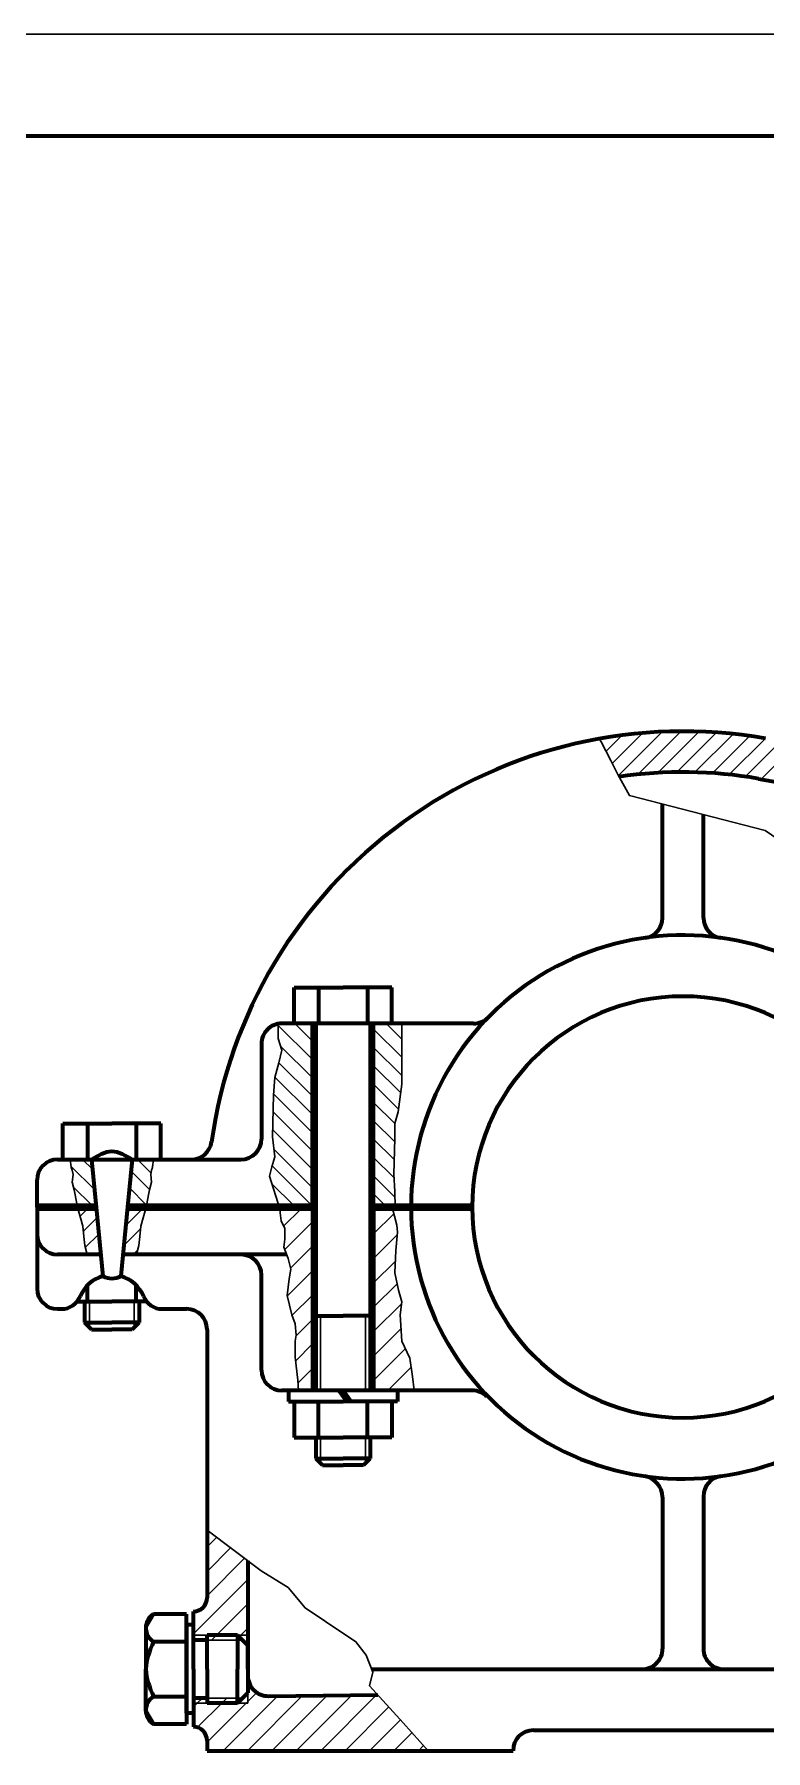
# Model space of a CAD drawing. Header units: millimetres. Extents: x 111 to 705, y -911 to -491.
# Drawn here: x 196.5 to 268.2, y -659.1 to -490.7 of the extents above; entities that cross this region are included whole.
import ezdxf

# ---------------------------------------------------------------- set-up
doc = ezdxf.new("R2010")
doc.units = ezdxf.units.MM
doc.header["$LTSCALE"] = 0.125
doc.linetypes.add('DASHEDX2', pattern=[38.09999942779541, 25.39999961853027, -12.69999980926514])
for name, color, linetype, lineweight in [('粗实线', 7, 'Continuous', 70), ('细实线', 4, 'Continuous', 30), ('虚线', 2, 'DASHEDX2', 30)]:
    doc.layers.add(name, color=color, linetype=linetype, lineweight=lineweight)
doc.layers.get('虚线').off()

# ---------------------------------------------------------------- blocks, each defined once
blk = doc.blocks.new('1')
at = {"layer": '细实线'}
h = blk.add_hatch(dxfattribs=at)
h.set_pattern_fill('ANSI31', color=256, scale=0.4, style=0)
h.set_pattern_definition([(45, (0, 0), (-0.8980256121069151, 0.8980256121069153), [])])
edge = h.paths.add_edge_path(flags=0)
edge.add_arc((260.1234666167804, -605.7418472490106), 46.66672260068711, 80.00000600818264, 89.99999399181682)
edge.add_line((260.1234715103735, -559.0751246483238), (260.1234715103735, -563.0751246483239))
edge.add_arc((260.1234670362318, -605.7418424546673), 42.66671780634363, 80.00000600818368, 89.99999399181758, ccw=False)
edge.add_line((267.5324604241625, -563.7233271864696), (268.2270531348303, -559.7840961744208))
edge = h.paths.add_edge_path(flags=0)
edge.add_arc((260.1234754010927, -605.7418352884662), 46.6667106401424, 90.00000477689105, 100.1125815988019)
edge.add_line((251.9295985824831, -559.8001084526991), (252.1147738836579, -560.1084300355916))
edge.add_line((252.1147738836579, -560.1084300355916), (253.0321331295635, -561.9413435934346))
edge.add_line((253.0321331295635, -561.9413435934346), (253.7201531379606, -563.3160286465657))
edge.add_line((253.7201531379606, -563.3160286465657), (253.8445196189568, -563.5396680557312))
edge.add_arc((260.1234741091, -605.7418259262623), 42.66670128353636, 90.12524533344248, 98.46254670704252, ccw=False)
edge.add_line((260.0302071875434, -563.0752265808743), (260.1234715103735, -562.9819622580443))
edge.add_line((260.1234715103735, -562.9819622580443), (260.1234715103735, -559.0751246483238))
edge = h.paths.add_edge_path(flags=0)
edge.add_line((277.6501230665002, -560.0917354952957), (274.3671289717803, -559.5146121419205))
edge.add_arc((273.0543534602335, -559.2813772009791), 1.33333344718889, 260.0000048862382, 349.92563710331814, ccw=False)
edge.add_line((272.8228226488873, -560.5944543368664), (268.2270531348303, -559.7840961744208))
edge.add_line((268.2270531348303, -559.7840961744208), (267.5324604241625, -563.7233271864696))
edge.add_line((267.5324604241625, -563.7233271864696), (276.7239994522765, -565.344043511361))
edge.add_line((276.7239994522765, -565.344043511361), (277.6501230665002, -560.0917354952957))
h.paths.add_polyline_path([(280.2762770745327, -560.5547973024076), (277.6501230665001, -560.0917354952958), (277.4261516309954, -561.3619406255868), (276.7239994522765, -565.344043511361), (279.3501534603091, -565.8071053184728)], flags=0)
h = blk.add_hatch(color=256, dxfattribs=at)
h.paths.add_polyline_path([(200.7511062316451, -605.7417913149907), (200.7235047223844, -605.5684673418884), (196.7901381770401, -605.5684673418884), (196.7901381770401, -605.7417913149905), (196.7901381770401, -605.9151152880925), (200.7993507767605, -605.9151152880925)], flags=0)
h.paths.add_polyline_path([(202.579443950639, -605.7417913149905), (202.5625087460022, -605.5684673418884), (200.7235047223844, -605.5684673418884), (200.7511062316451, -605.7417913149905), (200.7993507767606, -605.9151152880925), (202.5963791552758, -605.9151152880925)], flags=0)
for points in [[(207.5234382983626, -605.5684673418887), (205.6844342747448, -605.5684673418885), (205.667499070108, -605.7417913149905), (205.6505638654712, -605.9151152880926), (207.4475922439864, -605.9151152880926), (207.4958367891019, -605.7417913149902)], [(223.7901381770401, -605.7417913149905), (223.7901381770401, -605.5684673418884), (207.5234382983626, -605.5684673418885), (207.4958367891019, -605.7417913149903), (207.4475922439864, -605.9151152880925), (223.7901381770401, -605.9151152880925)]]:
    blk.add_hatch(color=256, dxfattribs=at).paths.add_polyline_path(points, flags=0)
h = blk.add_hatch(color=256, dxfattribs=at)
edge = h.paths.add_edge_path(flags=0)
edge.add_line((233.4573681221493, -605.5684673418884), (229.7901381770401, -605.5684673418884))
edge.add_line((229.7901381770401, -605.5684673418884), (229.7901381770401, -605.7417913149906))
edge.add_line((229.7901381770401, -605.7417913149906), (229.7901381770401, -605.9151152880925))
edge.add_line((229.7901381770401, -605.9151152880925), (233.4573681221493, -605.9151152880925))
edge.add_arc((260.1238912168934, -605.741789951003), 26.66708637318661, 180.0000028316314, 180.3724020480416, ccw=False)
edge.add_arc((260.1238912142722, -605.7417926789731), 26.6670863705655, 179.6275979519308, 179.9999971683777, ccw=False)
at = {"layer": '粗实线'}
for p, q in [((694.7357777179232, -500.6951375029851), (135.7357777179233, -500.6951375029849)), ((267.5324604241625, -563.7233271864698), (285.2854331499817, -566.8536552658131)), ((258.1234715103735, -577.3555661735988), (258.1234715103735, -566.2194566552465)), ((262.1234715103735, -577.3555661735988), (262.1234715103735, -567.252921320925)), ((221.9901381770401, -587.7417913149907), (221.9901381770401, -584.2084579816573)), ((221.9901381770401, -584.2084579816573), (226.7901381770401, -584.2084579816573)), ((224.3901381770401, -584.2084579816573), (224.3901381770401, -587.7417913149907)), ((231.5901381770402, -584.2084579816573), (226.7901381770401, -584.2084579816573)), ((229.1901381770401, -584.2084579816573), (229.1901381770401, -587.7417913149907)), ((231.5901381770402, -587.7417913149907), (231.5901381770402, -584.2084579816573)), ((239.5862424427077, -587.7417913149906), (220.7901381770401, -587.7417913149907)), ((223.7901381770401, -605.7417913149906), (223.7901381770401, -587.7417913149906)), ((224.1234715103735, -587.7417913149907), (224.1234715103734, -623.7417913149906)), ((229.4568048437067, -587.7417913149907), (229.4568048437068, -623.7417913149906)), ((229.7901381770401, -605.7417913149906), (229.7901381770401, -587.7417913149906)), ((218.7901381770401, -589.7417913149907), (218.7901381770401, -599.0751246483239)), ((199.3234715103735, -601.0751246483239), (199.3234715103735, -597.5417913149906)), ((199.3234715103735, -597.5417913149906), (204.1234715103735, -597.5417913149906)), ((201.7234715103734, -597.5417913149906), (201.7234715103734, -601.0751246483239)), ((208.9234715103735, -597.5417913149906), (204.1234715103735, -597.5417913149906)), ((206.5234715103735, -597.5417913149906), (206.5234715103735, -601.0751246483239)), ((208.9234715103735, -601.0751246483239), (208.9234715103735, -597.5417913149906)), ((198.7901381770401, -601.0751246483239), (216.7901381770401, -601.0751246483239)), ((202.1234715103735, -601.0751246483239), (202.579443950639, -605.7417913149906)), ((206.1234715103735, -601.0751246483239), (205.667499070108, -605.7417913149906)), ((196.7901381770401, -605.7417913149906), (196.7901381770401, -603.0751246483239)), ((196.7901381770401, -605.5684673418885), (202.5625087460022, -605.5684673418885)), ((196.7901381770401, -605.7417913149906), (196.7901381770401, -613.7417913149906)), ((196.7901381770401, -605.9151152880926), (202.5963791552758, -605.9151152880926)), ((202.579443950639, -605.7417913149906), (203.242416164768, -612.5270047607866)), ((205.6674990701079, -605.7417913149906), (205.004526855979, -612.5270047607866)), ((205.6505638654711, -605.9151152880926), (224.1234715103735, -605.9151152880926)), ((205.6844342747448, -605.5684673418887), (224.1234715103735, -605.5684673418885)), ((223.7901381770401, -605.7417913149906), (223.7901381770401, -623.7417913149906)), ((229.4568048437068, -605.5684673418885), (239.4575316597047, -605.5684673418885)), ((229.4568048437068, -605.9151152880926), (239.4575316597047, -605.9151152880926)), ((229.7901381770401, -605.7417913149906), (229.7901381770401, -623.7417913149906)), ((203.0354163909045, -610.4084579816572), (198.7901381770401, -610.4084579816572)), ((221.2639539879188, -610.4084579816573), (205.2115266298424, -610.4084579816572)), ((218.7901381770401, -621.7417913149906), (218.7901381770401, -612.4084579816573)), ((201.7234715103735, -615.0084579816572), (201.7234715103735, -613.4285444386041)), ((206.5234715103735, -615.0084579816572), (206.5234715103736, -613.4285444386044)), ((198.7901381770401, -615.7417913149906), (199.179339185643, -615.7417913149906)), ((200.7270974211422, -615.0084579816572), (204.1234715103735, -615.0084579816572)), ((201.4568048437069, -615.0084579816572), (201.4568048437069, -617.0751246483239)), ((207.5198455996047, -615.0084579816572), (204.1234715103735, -615.0084579816572)), ((206.7901381770401, -615.0084579816572), (206.7901381770401, -617.0751246483239)), ((209.0676038351039, -615.7417913149906), (211.4568048437068, -615.7417913149906)), ((201.4568048437069, -617.0751246483239), (204.1234715103735, -617.0751246483239)), ((202.1234715103735, -617.7417913149907), (201.4568048437069, -617.0751246483239)), ((202.1234715103735, -617.7417913149907), (204.1234715103735, -617.7417913149907)), ((206.7901381770401, -617.0751246483239), (204.1234715103735, -617.0751246483239)), ((206.1234715103735, -617.7417913149907), (204.1234715103735, -617.7417913149907)), ((206.1234715103735, -617.7417913149907), (206.7901381770401, -617.0751246483239)), ((213.4568048437068, -617.7417913149906), (213.4568048437068, -644.0751246483239)), ((224.1234715103735, -616.4084579816573), (226.7901381770401, -616.4084579816573)), ((229.4568048437068, -616.4084579816573), (226.7901381770401, -616.4084579816573)), ((239.4615708231541, -623.7417913149906), (220.7901381770401, -623.7417913149906)), ((221.4568048437068, -623.7417913149906), (221.4568048437068, -624.8084579816572)), ((226.3841658607783, -623.7417913149906), (227.1614553532657, -624.8084579816572)), ((226.7901381770401, -623.7417913149906), (227.5587361530473, -624.8084579816572)), ((232.1234715103734, -623.7417913149906), (232.1234715103734, -624.8084579816572)), ((221.4568048437068, -624.8084579816572), (226.7901381770401, -624.8084579816572)), ((221.9901381770401, -624.8084579816572), (221.9901381770401, -628.3417913149906)), ((224.3901381770401, -628.3417913149906), (224.3901381770401, -624.8084579816572)), ((232.1234715103734, -624.8084579816572), (226.7901381770401, -624.8084579816572)), ((229.1901381770401, -628.3417913149906), (229.1901381770401, -624.8084579816572)), ((231.5901381770402, -624.8084579816572), (231.5901381770402, -628.3417913149906)), ((221.9901381770401, -628.3417913149906), (226.7901381770401, -628.3417913149906)), ((224.1234715103734, -628.3417913149906), (224.1234715103734, -630.4084579816573)), ((231.5901381770402, -628.3417913149906), (226.7901381770401, -628.3417913149906)), ((229.4568048437068, -628.3417913149906), (229.4568048437068, -630.4084579816573)), ((224.7901381770401, -631.0751246483239), (224.1234715103734, -630.4084579816573)), ((224.1234715103734, -630.4084579816573), (226.7901381770401, -630.4084579816573)), ((224.7901381770401, -631.0751246483239), (226.7901381770401, -631.0751246483239)), ((229.4568048437068, -630.4084579816573), (226.7901381770401, -630.4084579816573)), ((228.7901381770401, -631.0751246483239), (226.7901381770401, -631.0751246483239)), ((228.7901381770401, -631.0751246483239), (229.4568048437068, -630.4084579816573)), ((258.1234715103735, -634.218296577913), (258.1234715103735, -649.0751246483239)), ((262.1234715103734, -634.1280164563823), (262.1234715103734, -649.0751246483239)), ((217.4568048437068, -640.4503562593422), (217.4568048437068, -651.7181074893638)), ((207.4568048437068, -646.9634691763167), (208.2006309037524, -645.6751246483238)), ((211.4568048437068, -645.6751246483238), (208.2006309037524, -645.675124648324)), ((211.4568048437068, -651.0751246483239), (211.4568048437068, -645.6751246483238)), ((212.1234715103734, -651.0751246483239), (212.1234715103734, -645.4084579816572)), ((212.1234715103734, -645.4084579816572), (212.1234715103735, -645.4084579816572)), ((207.4568048437068, -646.9634691763168), (207.4568048437068, -651.0751246483239)), ((211.4568048437068, -646.7417913149906), (211.4568048437068, -651.0751246483239)), ((212.1234715103734, -646.7417913149906), (211.4568048437068, -646.7417913149906)), ((212.1234715103734, -651.0751246483239), (212.1234715103734, -646.7417913149906)), ((213.4568048437068, -648.2417913149906), (212.1234715103734, -648.2417913149906)), ((216.4568048437068, -647.7417913149906), (213.4568048437068, -647.7417913149906)), ((213.4568048437068, -651.0751246483239), (213.4568048437068, -647.7417913149906)), ((216.4568048437068, -647.7417913149906), (216.4568048437068, -651.0751246483239)), ((216.4568048437068, -647.7417913149906), (217.4568048437068, -648.7417913149906)), ((208.2006309037524, -648.3751246483239), (211.4568048437068, -648.3751246483239)), ((217.4568048437068, -651.0751246483239), (217.4568048437068, -648.7417913149906)), ((207.4568048437068, -655.186780120331), (207.4568048437068, -651.0751246483239)), ((211.4568048437068, -655.4084579816572), (211.4568048437068, -651.0751246483239)), ((211.4568048437068, -651.0751246483239), (211.4568048437068, -656.4751246483239)), ((212.1234715103734, -651.0751246483239), (212.1234715103734, -656.7417913149906)), ((212.1234715103734, -651.0751246483239), (212.1234715103734, -655.4084579816572)), ((213.4568048437068, -651.0751246483239), (213.4568048437068, -654.4084579816572)), ((216.4568048437068, -654.4084579816572), (216.4568048437068, -651.0751246483239)), ((217.4568048437068, -651.0751246483239), (217.4568048437068, -653.4084579816572)), ((229.5908910637556, -651.0751246483239), (331.4568048437067, -651.0751246483239)), ((208.2006309037524, -653.7751246483239), (211.4568048437068, -653.775124648324)), ((213.4568048437068, -653.9084579816572), (212.1234715103734, -653.9084579816572)), ((216.4568048437068, -654.4084579816572), (213.4568048437068, -654.4084579816572)), ((216.4568048437068, -654.4084579816572), (217.4568048437068, -653.4084579816572)), ((219.4462131554633, -653.7180794432022), (219.4803484481511, -653.7179689092352)), ((219.4803484481511, -653.7179689092351), (230.1901324746361, -653.5918867135899)), ((207.4568048437068, -655.186780120331), (208.2006309037524, -656.4751246483239)), ((211.4568048437068, -656.4751246483239), (208.2006309037524, -656.4751246483239)), ((212.1234715103734, -655.4084579816572), (211.4568048437068, -655.4084579816572)), ((212.1234715103734, -656.7417913149906), (212.1234715103734, -656.7417913149906)), ((213.4568048437068, -658.0751246483239), (213.4568048437068, -659.0751246483239)), ((245.4568048437068, -657.0751246483239), (301.4568048437068, -657.0751246483239)), ((213.4568048437068, -659.0751246483239), (243.4568048437068, -659.0751246483239)), ((243.4568048437068, -659.0751246483239), (243.4568048437068, -659.0751246483239))]:
    blk.add_line(p, q, dxfattribs=at)
for centre, radius, start, end in [((260.1234715103735, -605.7417913149906), 46.66666666666661, 80.00000000000148, 172.1265062017451), ((260.1234715103735, -605.7417913149906), 42.66666666666664, 80.0000000000014, 98.4625500951859), ((256.1234715103735, -577.3555661735988), 2.000000000000014, 278.0209328752442, 0), ((264.1234715103735, -577.3555661735988), 2, 180, 261.9790671247574), ((260.1234715103735, -605.7417913149906), 26.66666666666672, 59.36884629438384, 179.9999999999997), ((260.1234715103735, -605.7417913149906), 20.66666666666669, 3.151827090792231e-13, 179.9999999999997), ((239.5862424427077, -585.7417913149906), 2, 270, 315.7592812097971), ((220.7901381770401, -589.7417913149907), 2, 90, 180.0000000000033), ((211.9155883375976, -599.0751246483239), 2, 270, 352.1265062017445), ((216.7901381770401, -599.0751246483239), 2, 270, 0), ((198.7901381770401, -603.0751246483239), 2, 90, 180), ((260.1234715103734, -605.7417913149906), 26.66666666666669, 180, 300.6311537056161), ((260.1234715103734, -605.7417913149906), 20.66666666666666, 180, 0), ((198.7901381770401, -608.4084579816572), 2, 180.0000000000033, 270), ((216.7901381770401, -612.4084579816573), 2, 0, 90), ((204.1234715103735, -615.7417913149906), 3.333333333333295, 105.32634924068, 157.9756871629578), ((204.1234715103735, -615.7417913149906), 3.333333333333329, 22.02431283705272, 74.6736507593268), ((198.7901381770401, -613.7417913149906), 2, 180.0000000000033, 270), ((199.179339185643, -613.7417913149906), 2, 270, 337.9756871629576), ((209.0676038351039, -613.7417913149906), 2.000000000000008, 202.0243128370215, 270), ((211.4568048437068, -617.7417913149906), 2, 0, 90), ((220.7901381770401, -621.7417913149906), 2, 180, 270), ((239.4615708231541, -625.7417913149906), 1.999999999999977, 44.0674128351945, 90), ((255.9319090164553, -634.2902896633221), 2.192744665731826, 1.881496490027995, 77.98504868737322), ((264.1234715103734, -634.1280164563823), 2.000000000000022, 98.0209328752447, 180.0000000000033), ((212.1234715103735, -644.0751246483239), 1.333333333333371, 270, 0), ((209.0512473738791, -647.025124648324), 1.595634162096935, 122.2144662399348, 237.7855337600652), ((256.1234715103735, -649.0751246483239), 2, 270, 3.256887993818734e-12), ((264.1234715103734, -649.0751246483239), 2, 179.9999999999968, 270), ((219.4568048437068, -651.7181074893638), 2, 179.9999999999968, 270.6744901631524), ((209.0512473738791, -655.1251246483239), 1.595634162096935, 122.2144662399352, 237.7855337600605), ((212.1234715103734, -658.0751246483239), 1.333333333333343, 0, 90), ((245.4568048437068, -659.0751246483239), 2, 90, 180)]:
    blk.add_arc(centre, radius, start, end, dxfattribs=at)
for points in [[(202.1234715103735, -601.0751246483238), (202.7901381770401, -600.6730117196829), (204.1234715103735, -599.8687858624014), (205.4568048437067, -600.6730117196829), (206.1234715103735, -601.0751246483238)], [(203.242416164768, -612.5270047607864), (203.5361012799698, -612.635106417841), (204.1234715103735, -612.8513097319503), (204.7108417407771, -612.635106417841), (205.004526855979, -612.5270047607864)], [(208.2006309037524, -648.3751246483239), (207.8287178737296, -649.275124648324), (207.084891813684, -651.0751246483239), (207.8287178737295, -652.8751246483237), (208.2006309037524, -653.7751246483239)]]:
    blk.add_open_spline(points, degree=3, dxfattribs=at)
at = {"layer": '细实线'}
for p, q in [((704.7357777179234, -490.6951375029851), (110.7357777179233, -490.6951375029851)), ((260.0302071875434, -563.0752265808744), (260.1234715103735, -562.9819622580443)), ((223.7901381770401, -591.2768081692051), (220.4434929079644, -587.9301629001293)), ((223.7901381770401, -589.4807569449913), (222.0511725470395, -587.7417913149907)), ((232.5479062444779, -591.0543201155737), (229.7901381770401, -588.2965520481359)), ((232.5479062444779, -589.2582688913599), (231.0314286681087, -587.7417913149907)), ((223.7901381770401, -593.0728593934189), (220.6625364693949, -589.9452576857736)), ((232.5479062444779, -592.8503713397874), (229.7901381770401, -590.0926032723497)), ((223.7901381770401, -594.8689106176328), (220.504612071343, -591.5833845119356)), ((232.4416832100586, -594.540199529582), (229.7901381770401, -591.8886544965635)), ((223.7901381770401, -596.6649618418465), (220.112147425262, -592.9869710900686)), ((232.2419471696671, -596.1365147134045), (229.7901381770401, -593.6847057207774)), ((223.7901381770401, -598.4610130660603), (219.9960144714405, -594.6668893604607)), ((231.867962348193, -597.5585811161441), (229.7901381770401, -595.4807569449913)), ((223.7901381770401, -600.2570642902742), (219.9421276892145, -596.4090538024485)), ((231.857252267559, -599.343922259724), (229.7901381770401, -597.2768081692051)), ((223.7901381770401, -602.0531155144881), (219.8923310688685, -598.1553084063164)), ((231.8010723296301, -601.0837935460088), (229.7901381770401, -599.0728593934189)), ((202.2170267064437, -602.0326187344575), (201.25953262031, -601.0751246483239)), ((207.9130251587709, -602.3404635141433), (206.6476862929515, -601.0751246483239)), ((223.7901381770401, -603.8491667387019), (220.0131908289831, -600.0722193906448)), ((231.776918795545, -602.8556912361377), (229.7901381770401, -600.8689106176328)), ((202.4115195419508, -604.0231627941786), (200.1139228565924, -601.7255661088201)), ((207.8111218791032, -604.0346114586895), (206.0102637762728, -602.2337533558591)), ((223.713387556013, -605.5684673418885), (219.8448182273018, -601.6998980131774)), ((231.8843158572851, -604.7591395220916), (229.7901381770401, -602.6649618418465)), ((202.160772865447, -605.5684673418885), (200.3692645734288, -603.7769590498704)), ((207.526939665519, -605.546480469319), (205.8503950362637, -603.8699358400637)), ((221.9173363317991, -605.5684673418885), (219.8323248672432, -603.4834558773326)), ((231.0709164259703, -605.7417913149906), (229.7901381770401, -604.4610130660603)), ((201.0014297029555, -606.6411066366369), (201.7274210514998, -605.9151152880926)), ((205.4919191051712, -607.5387709070626), (207.1155747241413, -605.9151152880926)), ((205.7528753138748, -605.5684673418887), (205.6905262962546, -605.5061183242685)), ((217.3636424534272, -605.7417913149906), (217.4569067762572, -605.6485269921604)), ((220.9651971958515, -607.6312700929022), (222.6813520006611, -605.9151152880926)), ((229.7901381770401, -605.9905340085689), (230.0388808706185, -605.7417913149906)), ((201.3280537504771, -608.1105338133292), (202.6789008601344, -606.7596867036718)), ((221.0745378005182, -609.916664453854), (223.7901381770401, -607.201064077332)), ((229.7901381770401, -608.3852689741874), (231.7708607820143, -606.4045463692132)), ((201.5159324744385, -609.7187063135815), (202.8387696001435, -608.3958691878765)), ((205.297426269664, -609.5293149667837), (206.9442576819608, -607.8824835544868)), ((229.7901381770401, -610.7800039398057), (232.112572046243, -608.4575700706029)), ((202.6222320305766, -610.4084579816572), (202.9986383401526, -610.0320516720813)), ((206.2143344790043, -610.4084579816572), (206.6671443304716, -609.95564813019)), ((221.6492246474507, -611.73671257254), (223.7901381770401, -609.5957990429505)), ((229.7901381770401, -613.1747389054243), (231.9224622674272, -611.0424148150371)), ((221.3330664164027, -614.4476057692063), (223.7901381770401, -611.9905340085689)), ((221.7860146407487, -616.3893925104788), (223.7901381770401, -614.3852689741874)), ((229.7901381770401, -615.5694738710426), (232.0940258579045, -613.2655861901783)), ((201.9263452583672, -617.5446650629843), (201.9263452583672, -615.0084579816572)), ((206.3205977623797, -617.5446650629843), (206.3205977623797, -615.0084579816572)), ((229.7901381770401, -617.9642088366611), (232.5446416939011, -615.2097053198002)), ((222.1818568246701, -618.3882852921759), (223.7901381770401, -616.7800039398059)), ((224.5930119250338, -623.7417913149906), (224.5930119250338, -616.4084579816573)), ((228.9872644290464, -623.7417913149906), (228.9872644290464, -616.4084579816573)), ((229.7901381770401, -620.3589438022796), (232.4849847699586, -617.6640972093611)), ((222.146582457377, -620.8182946250874), (223.7901381770401, -619.1747389054242)), ((229.7901381770401, -622.753678767898), (232.9093554608623, -619.6344614840758)), ((222.381260046638, -622.9783520014448), (223.7901381770401, -621.5694738710426)), ((231.196760595566, -623.7417913149906), (233.4763095419527, -621.4622423686038)), ((233.5914955611844, -623.7417913149906), (233.7443496538079, -623.588937222367)), ((224.5930119250338, -630.8779983963177), (224.5930119250338, -628.3417913149906)), ((228.9872644290464, -630.8779983963177), (228.9872644290464, -628.3417913149906)), ((213.4568048437068, -639.0870121012314), (214.3957499883544, -638.1480669565838)), ((213.4568048437068, -641.4817470668498), (215.7625120080363, -639.1760399025204)), ((213.4568048437068, -643.8764820324682), (217.1292740277181, -640.204012848457)), ((212.1234715103735, -647.60455033142), (217.4568048437068, -642.2712169980866)), ((214.3809654924213, -647.7417913149906), (217.4568048437068, -644.6659519637051)), ((212.1234715103734, -647.7417913149906), (217.4568048437068, -647.7417913149906)), ((213.4568048437068, -648.2417913149906), (216.9568048437068, -648.2417913149906)), ((213.8809654924213, -648.2417913149907), (214.3809654924213, -647.7417913149906)), ((216.2757004580397, -648.2417913149907), (216.7757004580398, -647.7417913149906)), ((216.7757004580398, -647.7417913149906), (217.4568048437068, -647.0606869293235)), ((212.1234715103734, -654.4084579816572), (217.4568048437068, -654.4084579816572)), ((212.1234715103735, -654.7887552282754), (212.5037687569915, -654.4084579816572)), ((212.5037687569915, -654.4084579816572), (213.0037687569915, -653.9084579816572)), ((212.5651703892767, -656.7417913149906), (214.89850372261, -654.4084579816572)), ((213.4568048437068, -653.9084579816572), (216.9568048437068, -653.9084579816572)), ((213.4568048437068, -658.2448918261789), (217.2932386882284, -654.4084579816572)), ((214.89850372261, -654.4084579816572), (215.39850372261, -653.9084579816572)), ((215.0213069871802, -659.0751246483239), (220.3891618391064, -653.7072697963977)), ((217.2932386882284, -654.4084579816572), (217.4568048437068, -654.2448918261789)), ((217.4160419527987, -659.0751246483239), (222.8124249555816, -653.678741645541)), ((217.4568048437068, -654.2448918261789), (218.3307278452662, -653.3709688246195)), ((217.4568048437068, -654.4084579816572), (217.4568048437068, -653.4084579816572)), ((219.810776918417, -659.0751246483239), (225.2356880720569, -653.6502134946842)), ((222.2055118840355, -659.0751246483239), (227.6589511885321, -653.6216853438274)), ((224.600246849654, -659.0751246483239), (230.0822143050073, -653.5931571929705)), ((226.9949818152724, -659.0751246483239), (231.2804957604048, -654.7896107031914)), ((229.3897167808908, -659.0751246483239), (232.4216808514475, -656.0431605777673)), ((231.7844517465093, -659.0751246483239), (233.5527176153435, -657.3068587794897)), ((234.1791867121277, -659.0751246483239), (234.6804858495358, -658.5738255109159))]:
    blk.add_line(p, q, dxfattribs=at)
for points in [[(251.929598582483, -559.8001084526991), (252.1147738836579, -560.1084300355915), (253.0321331295635, -561.9413435934346), (253.7201531379607, -563.3160286465659), (254.8668523866655, -565.3780564567651), (268.1685664266871, -568.8147693200956), (276.0313830540118, -574.1613358394144), (281.6996204695074, -575.8157852499928), (286.7450982352152, -576.5602874001412), (295.001334509529, -576.0639529154155), (300.7348322836339, -575.0008522896885), (310.8257878150497, -576.1464230904638), (319.3113640921623, -576.1464230904638), (319.8464412121019, -576.0191491720377)], [(220.5969380165527, -605.9151152880926), (219.5883030295372, -602.7074059249812), (219.8158112462825, -601.7984114169026), (220.1001895368927, -600.8326068978154), (219.8726869044049, -598.8441847275471), (219.9884820587313, -594.7835111327709), (220.1022333749752, -593.0223383697939), (220.5003685660868, -591.6020350361246), (220.7847468566961, -590.3521710987379), (220.4434929079644, -589.215927183368), (220.4434929079644, -587.7720611158447)], [(232.5479062444779, -587.7417913149906), (232.5479062444779, -588.5966933636746), (232.5479062444779, -590.4080922943465), (232.5479062444779, -593.6912518765546), (232.2079342963356, -596.4083498115579), (231.8679623481931, -597.5404740279768), (231.8679623481931, -599.0122351405175), (231.7546388756728, -602.521819934813), (231.8679623481931, -604.2200062594413), (231.9141225973675, -605.7417913149905)], [(200.0251389000631, -601.0751246483238), (200.1249885076879, -601.806634339402), (200.149052306538, -601.878753449733), (200.2453052060667, -602.1191494084924), (200.3174950720359, -602.5518622264599), (200.2453052060667, -603.2970901135178), (200.4378117704146, -604.0423175395711), (200.5340646699433, -604.5471494678698), (200.7025074354411, -605.4366146535804), (200.7511062316451, -605.7417913149905)], [(208.2218041206839, -601.0751246483238), (208.1219545130591, -601.806634339402), (208.097890714209, -601.878753449733), (208.0016378146802, -602.1191494084924), (207.9294479487111, -602.5518622264599), (208.0016378146802, -603.2970901135178), (207.8091312503324, -604.0423175395711), (207.7128783508036, -604.5471494678698), (207.5444355853059, -605.4366146535804), (207.4958367891019, -605.7417913149905)], [(200.7511062316451, -605.7417913149905), (201.2732089069763, -607.6175040994921), (201.3879553053631, -608.6490210179353), (201.4644533016901, -609.527720069153), (201.7018508131162, -610.4084579816572)], [(207.4958367891018, -605.7417913149905), (206.9737341137707, -607.6175040994921), (206.8589877153839, -608.6490210179353), (206.7824897190569, -609.527720069153), (206.5450922076307, -610.4084579816572)], [(220.5969380165527, -605.9151152880925), (220.6364654397593, -606.3098384097511), (220.7229305543314, -607.0869313031019), (221.0687883223267, -607.8640246647475), (221.0687883223267, -608.900148834745), (220.9823232077546, -609.6772417280956), (221.4146460903218, -610.7997096569754), (221.6740396405094, -611.8358338269729), (221.5011103081296, -612.7856142380882), (221.3281818725141, -614.4261437836718), (221.7605038583171, -616.3257046059023), (222.1063616263124, -617.1891417264302), (222.1928258441202, -618.3116091870149), (222.1063616263124, -618.916015030896), (222.1063616263124, -620.4702012858922), (222.3657551765, -622.7151366753569), (222.4262309364059, -623.7417913149905)], [(231.6049402122674, -605.7417913149905), (232.049776267425, -607.5186496292183), (232.1362404852327, -608.2093992319817), (231.963311152853, -610.0226162953298), (231.8768469350453, -612.1812083942071), (232.2227047030406, -613.908081698673), (232.5685624710358, -615.0305496275528), (232.3956340354203, -616.3257046059023), (232.5685624710358, -618.916015030896), (233.3467431215985, -620.5565450447746), (233.6061366717859, -622.3697621081228), (233.761678107866, -623.7417913149905)], [(213.4568048437068, -637.4418648581079), (218.7489631691457, -641.4222180621213), (221.4062443058352, -643.0806987589165), (223.0670454646482, -645.0708751267756), (225.0600063171652, -646.3976596842117), (228.0494471475586, -648.387836052071), (229.0459280221993, -649.714620609507), (229.7102483063717, -651.3731008380072), (229.3780877159034, -652.6998853954433), (232.699689136765, -656.3485424600976), (235.1267084921467, -659.0751246483238)]]:
    blk.add_lwpolyline(points, dxfattribs=at)

msp = doc.modelspace()

# ---------------------------------------------------------------- block references
at = {"layer": '虚线'}
msp.add_blockref('1', (0, 0), dxfattribs=at)

doc.saveas('drawing.dxf')
